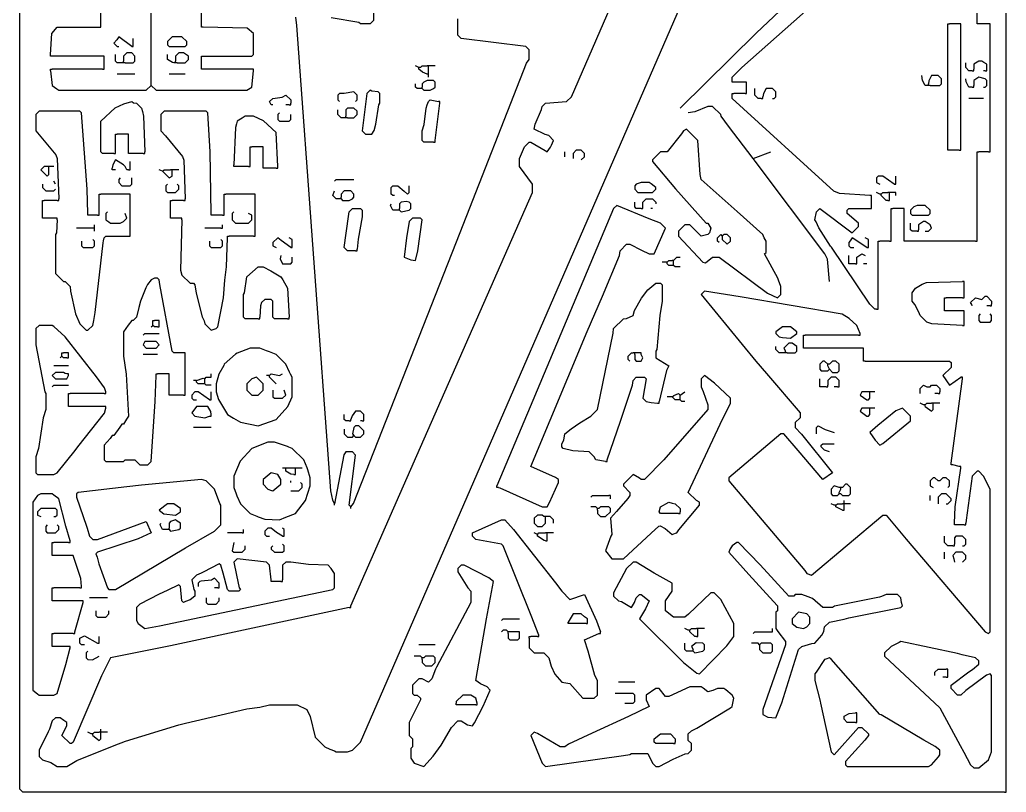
# Model space of a CAD drawing. Extents: x 46 to 1664, y 39 to 1996.
# Drawn here: x 46 to 654, y 39 to 516 of the extents above; entities that cross this region are included whole.
import ezdxf

# ---------------------------------------------------------------- set-up
doc = ezdxf.new("R2010")
doc.units = 0
doc.layers.get('0').update_dxf_attribs({"linetype": 'CONTINUOUS'})

msp = doc.modelspace()

# ---------------------------------------------------------------- linework, layer by layer
at = {"color": 7, "linetype": 'CONTINUOUS'}
for points in [[(653, 39), (48, 39), (46, 41), (46, 1007)], [(654, 40), (654, 1007)], [(127, 475), (127, 991)], [(96, 512), (96, 955)], [(158, 512), (158, 955)], [(250, 154), (280.2, 222.9), (362, 409), (362, 414), (354, 425), (354, 430), (357, 437), (360, 440), (361, 440), (369.9, 434.8), (371, 434), (373.2, 436.9), (373.8, 438.1), (375, 441), (372, 444), (369.9, 444.7), (363, 448), (363.647059, 451.088235), (367.6, 460.2), (368, 462), (370, 464), (383, 465), (386, 468), (497.7, 725.1)], [(249, 153), (138.94, 129.42), (102, 122), (96.352941, 110.911765), (79, 70), (78, 69), (77, 69), (72, 74), (75, 80), (75, 82), (73.153846, 83.230769), (71, 85), (68, 85), (66, 83), (64.3, 77.9), (63.6, 76.2), (58, 65), (58, 61), (60, 59), (65.1, 57.3), (69, 55), (75, 55), (81.2, 58.6), (104.1, 67.8), (111.206897, 70.482759), (144.088235, 80.647059), (148.1, 81.7), (186.04878, 90.560976), (193.95122, 91.439024), (200, 93), (217, 93), (223, 90), (224.984615, 85.723077), (228, 73), (234, 67), (237.206897, 65.517241), (239.911765, 64.647059), (241, 64), (248, 64), (251, 65), (256, 70), (500.4, 632.8)], [(636, 514), (636, 567)], [(453, 461), (499.762188, 507.249703), (529, 535), (529, 556), (528, 563)], [(485, 478), (485, 480), (491, 486), (549.846154, 538.230769), (552.089109, 539.108911), (570, 540)], [(216, 517), (216.560976, 511.95122), (237.58, 224.94), (238.705882, 219.176471), (240, 217)], [(264, 522), (264, 515), (262, 513), (256, 513), (254.9, 513.7), (237.95122, 516.560976)], [(65, 494), (65.8, 507.1), (69, 511), (95, 511)], [(95, 511), (96, 511), (96, 512)], [(159, 511), (158, 511), (158, 512)], [(159, 493), (189, 493), (190, 494), (190, 507), (186.1, 510.2), (159, 511)], [(250, 215), (251.769231, 217.153846), (317.482759, 384.206897), (358.4, 488.8), (360, 491), (360, 497), (358, 499), (318, 504), (316, 506), (316, 516)], [(618, 512), (618, 513), (619, 513)], [(618, 436), (618, 512)], [(625, 513), (619, 513)], [(626, 512), (626, 513), (625, 513)], [(626, 436), (626, 512)], [(637, 513), (636, 513), (636, 514)], [(643, 513), (637, 513)], [(644, 512), (644, 513), (643, 513)], [(644, 435), (644, 512)], [(115, 499), (107, 505), (105.769231, 503.153846), (104, 501), (106, 499), (107, 499)], [(148, 499), (149, 500), (149, 502), (146, 505), (140, 505), (137, 502), (137, 500), (138, 499), (148, 499)], [(115, 499), (116, 499), (116, 500)], [(116, 500), (116, 504)], [(66, 493), (65, 493), (65, 494)], [(97, 493), (66, 493)], [(98, 492), (98, 493), (97, 493)], [(109, 489), (106, 489), (105, 490), (105, 494)], [(111, 489), (116, 489), (117, 490), (117, 493), (115, 495), (112, 495), (110, 493), (110, 490)], [(141, 489), (140.1, 489.2), (137, 491), (137, 494)], [(143, 489), (148, 489), (150, 491), (150, 493), (147, 495), (144, 495), (142, 493), (142, 490)], [(158, 492), (158, 493), (159, 493)], [(98, 486), (98, 492)], [(110, 489), (109, 489)], [(110, 489), (110, 490)], [(111, 489), (110, 489)], [(142, 489), (141, 489)], [(142, 489), (142, 490)], [(143, 489), (142, 489)], [(158, 486), (158, 492)], [(292, 486), (290, 487)], [(293, 486), (294, 487), (297, 487)], [(298, 487), (297, 487)], [(299, 487), (298, 487)], [(298, 486), (298, 487)], [(302, 487), (299, 487)], [(633, 484), (631, 484), (629, 486), (629, 489)], [(642, 485), (642, 488), (640.1, 489.2), (639, 490), (637, 490), (634, 488), (634, 485)], [(65, 484), (65, 485), (66, 485)], [(65, 484), (66, 475), (68.9, 472.8), (70, 472), (124, 472), (127, 475)], [(97, 485), (66, 485)], [(97, 485), (98, 485), (98, 486)], [(117, 482), (106, 482)], [(127, 475), (130, 472), (186, 472), (189, 474), (190, 484)], [(148, 482), (138, 482)], [(159, 485), (158, 485), (158, 486)], [(189, 485), (159, 485)], [(190, 484), (190, 485), (189, 485)], [(293, 486), (292, 486)], [(292, 485), (292, 486)], [(297, 482), (294.153846, 483.230769), (292, 485)], [(298, 482), (297, 482)], [(298, 483), (298, 486)], [(298, 482), (298, 483)], [(298, 481), (298, 482)], [(298, 480), (298, 481)], [(605, 475), (604, 475), (602.352941, 478.088235), (602, 481)], [(607, 475), (613, 475), (614, 476), (614, 479), (612, 481), (608, 481), (606.3, 477.9), (606, 476)], [(633, 484), (634, 484), (634, 485)], [(641, 484), (640, 484)], [(641, 484), (642, 484), (642, 485)], [(293, 473), (291, 473), (290, 474), (290, 476)], [(294, 473), (295, 472), (299, 472), (301, 473), (302, 474), (302, 477), (301, 478), (297, 478), (295, 477), (294, 476), (294, 474)], [(486, 477), (485, 477), (485, 478)], [(493, 477), (486, 477)], [(494, 476), (494, 477), (493, 477)], [(494, 471), (494, 476)], [(606, 475), (605, 475)], [(606, 475), (606, 476)], [(607, 475), (606, 475)], [(633, 474), (631, 474), (629.3, 477.1), (629, 479)], [(633, 474), (634, 474), (634, 475)], [(640, 474), (641, 474), (642, 475), (642, 478), (641, 479), (637, 480), (634, 478), (634, 475)], [(202, 463), (201, 463), (200, 465), (202, 467), (207.823529, 467.705882), (210, 469), (213, 466), (213, 464)], [(253, 465), (254, 466), (254, 469), (252, 471), (246, 470), (243, 470), (242, 469), (242, 466), (243, 465)], [(263, 445), (264.482759, 447.206897), (265.560976, 451.04878), (267.352941, 462.911765), (268, 464), (268, 470), (267, 471), (263.076923, 471.384615), (262, 472), (260, 470), (257, 447), (259, 445), (263, 445)], [(294, 473), (293, 473)], [(294, 473), (294, 474)], [(485, 469), (485, 470), (486, 470)], [(570, 407), (551.173428, 408.271805), (547.82, 409.76), (485, 467), (485, 469)], [(493, 470), (486, 470)], [(493, 470), (494, 470), (494, 471)], [(503, 467), (501, 467), (499, 469), (499, 473)], [(510, 467), (511, 467), (512, 468), (512, 471), (510, 473), (506, 473), (504.3, 469.9), (504, 468)], [(104, 433), (97, 433), (96, 434), (96, 453), (104.846154, 461.230769), (110.1, 463.7), (115, 465), (116.1, 464.3), (118, 464), (121, 461), (121.647059, 458.911765), (122.352941, 456.088235), (123, 434)], [(212, 463), (210, 463)], [(212, 463), (213, 463), (213, 464)], [(301, 440), (295, 440), (294, 441), (294, 447), (295.352941, 450.911765), (296.445545, 460.955446), (297.2, 462.9), (298, 465), (299, 466), (304, 465)], [(302, 441), (305, 464)], [(305, 464), (305, 465), (304, 465)], [(503, 467), (504, 467), (504, 468)], [(640, 467), (631, 467)], [(88, 396), (87.533074, 410.970817), (84, 458), (83, 459), (58, 459), (56, 457), (56, 447), (68.230769, 432.153846), (69.079127, 429.931787), (70, 405)], [(164, 396), (163.45082, 434.040984), (162, 458), (161, 459), (135, 459), (133, 457), (133, 447), (135.76, 443.82), (146.230769, 431.153846), (147.082353, 428.929412), (148, 405)], [(205, 425), (204, 446), (196.153846, 453.230769), (190, 456), (185, 456), (183.1, 454.8), (180, 453), (179.6, 451.2), (178.914149, 448.926868), (178, 426)], [(206, 458), (205, 457), (205, 454), (206, 453), (212, 453), (213, 454), (213, 457)], [(246, 455), (244, 455), (242, 457), (242, 460)], [(248, 455), (252, 455), (254, 457), (254, 459), (252, 461), (248, 461), (247, 460), (247, 456)], [(247, 455), (247, 456)], [(498, 430), (482.756098, 449.804878), (478.2, 456.1), (478, 457), (473, 462), (470, 462), (462.1, 458.7), (458, 458)], [(247, 455), (246, 455)], [(248, 455), (247, 455)], [(105, 444), (105, 445), (106, 445)], [(105, 434), (105, 444)], [(112, 445), (106, 445)], [(113, 444), (113, 445), (112, 445)], [(113, 434), (113, 444)], [(513, 344), (515, 346), (515, 351), (513.647059, 354.911765), (513.2, 356.1), (505, 371), (506, 372), (506, 379), (504.8, 380.9), (504, 383), (488.211765, 397.247059), (466, 417), (465.439024, 420.04878), (464, 441), (457, 448), (455, 447), (453.756098, 445.195122), (445, 434), (441, 434), (436, 429), (436, 428), (450.245902, 411.204918), (469, 390), (470, 390), (472, 387), (471, 384), (470, 383), (466, 382), (459, 389), (456, 389), (452, 385), (452, 382), (467, 366), (467.9, 365.8), (468.647059, 365.588235), (473, 369), (477, 369), (506.846154, 346.769231), (513, 344)], [(301, 440), (302, 440), (302, 441)], [(104, 433), (105, 433), (105, 434)], [(114, 433), (113, 433), (113, 434)], [(122, 433), (114, 433)], [(122, 433), (123, 433), (123, 434)], [(188, 436), (188, 437), (189, 437)], [(188, 426), (188, 436)], [(195, 437), (189, 437)], [(196, 436), (196, 437), (195, 437)], [(196, 425), (196, 436)], [(382, 431), (382, 434)], [(392, 429), (394, 431), (394, 433), (392, 435), (389, 435), (387, 433), (387, 430)], [(498, 430), (509, 434)], [(619, 435), (618, 435), (618, 436)], [(625, 435), (619, 435)], [(625, 435), (626, 435), (626, 436)], [(636, 433), (636, 434), (637, 434)], [(636, 380), (636, 433)], [(643, 434), (637, 434)], [(643, 434), (644, 434), (644, 435)], [(113, 423), (112, 423), (111, 425), (110, 426), (105, 429), (103.3, 425.9), (103, 424)], [(114, 424), (114, 428)], [(179, 425), (178, 425), (178, 426)], [(187, 425), (188, 425), (188, 426)], [(545, 354), (543.802013, 367.788591), (542.24, 371.18), (499.24, 428.18), (498, 430)], [(63, 425), (61, 425), (59, 423), (63, 419), (64, 420), (64, 424)], [(64, 425), (63, 425)], [(65, 425), (64, 425)], [(64, 424), (64, 425)], [(67, 425), (65, 425)], [(104, 423), (103, 423), (103, 424)], [(105, 423), (104, 423)], [(113, 423), (114, 423), (114, 424)], [(134, 422), (132, 423)], [(134, 422), (135, 423), (139, 423)], [(134, 422), (138, 418), (140, 419), (140, 422)], [(140, 423), (139, 423)], [(141, 423), (140, 423)], [(140, 422), (140, 423)], [(144, 423), (141, 423)], [(187, 425), (179, 425)], [(197, 424), (196, 424), (196, 425)], [(204, 424), (197, 424)], [(204, 424), (205, 424), (205, 425)], [(60, 414), (60, 412), (62, 410), (67, 410), (68, 411)], [(68, 414), (67, 416)], [(108, 418), (107, 417), (107, 415), (109, 413), (114, 413), (115, 414), (115, 418)], [(137, 414), (136, 413), (136, 410), (137, 409), (142, 409), (144, 411), (144, 413), (143, 414)], [(240, 416), (241, 417), (252, 417)], [(436, 409), (438, 411), (438, 412), (435.1, 414.2), (434, 415), (429, 415), (426, 414), (425, 413), (425, 411), (427, 409), (436, 409)], [(585, 414), (578, 419), (575, 419), (574, 418), (574, 415), (576, 414)], [(585, 414), (586, 414), (586, 415)], [(586, 415), (586, 419)], [(95, 407), (95, 408), (96, 408)], [(113, 408), (96, 408)], [(114, 407), (114, 408), (113, 408)], [(172, 407), (172, 408), (173, 408)], [(190, 408), (173, 408)], [(191, 407), (191, 408), (190, 408)], [(243, 405), (241, 405), (239, 407), (240, 410)], [(244, 405), (245, 404), (249, 404), (251, 405), (252, 406), (252, 408), (250, 410), (246, 410), (244, 408), (244, 406)], [(277, 407), (276, 407), (275, 408), (275, 412), (276, 413), (279, 413), (282.846154, 409.769231), (285, 408), (286, 409), (286, 413)], [(576, 408), (574, 409)], [(577, 408), (576, 408)], [(577, 408), (578, 409), (581, 409)], [(577, 407), (577, 408)], [(582, 409), (581, 409)], [(583, 409), (582, 409)], [(582, 408), (582, 409)], [(582, 405), (582, 408)], [(585, 409), (583, 409)], [(586, 408), (586, 409), (585, 409)], [(586, 407), (586, 408)], [(60, 403), (60, 404), (61, 404)], [(60, 394), (60, 403)], [(69, 404), (61, 404)], [(69, 404), (70, 404), (70, 405)], [(95, 396), (95, 407)], [(114, 383), (114, 407)], [(139, 403), (139, 404), (140, 404)], [(139, 394), (139, 403)], [(147, 404), (140, 404)], [(147, 404), (148, 404), (148, 405)], [(172, 396), (172, 407)], [(191, 383), (191, 407)], [(244, 405), (243, 405)], [(244, 405), (244, 406)], [(279, 398), (276, 398), (274.5, 401), (275, 402)], [(280, 398), (281, 397), (286, 398), (287, 399), (287, 402), (286, 403), (284.1, 403.3), (281, 403), (280, 402), (280, 399)], [(429, 399), (426, 399), (425, 400), (425, 403)], [(430, 400), (430, 403), (432, 405), (436, 405), (438, 403), (438, 402)], [(571, 406), (571, 407), (570, 407)], [(571, 400), (571, 406)], [(581, 404), (580, 404), (577, 407)], [(581, 404), (582, 404), (582, 405)], [(89, 395), (88, 395), (88, 396)], [(94, 395), (95, 395), (95, 396)], [(100, 397), (99, 396), (99, 392), (100.9, 390.8), (102, 390), (108, 390), (110, 391), (112, 393), (111, 396)], [(165, 395), (164, 395), (164, 396)], [(171, 395), (172, 395), (172, 396)], [(178, 397), (177, 396), (177, 392), (179, 390), (187, 390), (189, 392), (189, 395), (187, 396)], [(253, 373), (248, 373), (246, 375), (248.647059, 394.088235), (249, 397), (251, 399), (256, 399), (257, 398), (257, 394), (254.647059, 380.088235), (254, 374)], [(280, 398), (279, 398)], [(280, 398), (280, 399)], [(341, 227), (341.846154, 226.769231), (368, 215), (371, 215), (372.4, 217.8), (378, 230), (378, 232), (376.1, 233.2), (361, 240), (395.7, 323.1), (405.2, 344.9), (415.647059, 370.088235), (416, 373), (420, 377), (422, 377), (429.1, 373.3), (434, 371), (437, 371), (444, 387), (441, 390), (433.9, 392.7), (414, 401), (412, 399), (360.517241, 276.793103), (340, 228)], [(429, 399), (430, 399), (430, 400)], [(436, 399), (435, 399)], [(574, 337), (573, 337), (570, 340), (546.230769, 375.153846), (545.76, 375.82), (538.4, 387.2), (536.8, 390.9), (536, 392), (537, 397), (539, 399), (559, 384), (563, 388), (563, 390), (556, 396), (556, 398), (557, 399), (570, 399)], [(570, 399), (571, 399), (571, 400)], [(583, 398), (583, 399), (584, 399)], [(583, 380), (583, 398)], [(590, 399), (584, 399)], [(591, 398), (591, 399), (590, 399)], [(591, 380), (591, 398)], [(606, 395), (607, 396), (607, 398), (604, 401), (599, 401), (597, 400), (595, 398), (595, 396), (596, 395), (606, 395)], [(61, 393), (60, 393), (60, 394)], [(68, 393), (61, 393)], [(69, 392), (69, 393), (68, 393)], [(69, 392), (68.560976, 384.04878), (68, 383), (68, 359), (73, 354), (74, 354), (77, 351), (77.352941, 348.088235), (80.352941, 334.088235), (83, 328), (87, 324), (88, 324), (91, 327), (91.594595, 330.067568), (92.405405, 334.932432), (97.42, 377.94), (97.7, 379.1), (98, 381), (99, 382), (113, 382)], [(94, 395), (89, 395)], [(140, 393), (139, 393), (139, 394)], [(145, 393), (140, 393)], [(146, 392), (146, 393), (145, 393)], [(146, 392), (145, 361), (146, 358), (151, 353), (153, 353), (154, 352), (154.647059, 346.911765), (158.517241, 332.206897), (159.6, 329.8), (160, 328), (164, 324), (167, 325), (168, 326), (171.544828, 344.037931), (172.455172, 354.962069), (173.527624, 363.024862), (174, 381)], [(171, 395), (165, 395)], [(290, 367), (291.405405, 372.932432), (294, 392), (293, 393), (288, 393), (286, 391), (284.430769, 380.946154), (283, 369), (287.088235, 367.352941), (290, 367)], [(599, 385), (596, 385), (595, 386), (595, 390)], [(604, 385), (606, 385), (608, 387), (607, 389), (604, 391), (603, 391), (600, 389), (600, 386)], [(91, 387), (81, 387)], [(92, 387), (91, 387)], [(92, 388), (92, 389)], [(92, 387), (92, 388)], [(92, 386), (92, 387)], [(92, 385), (92, 386)], [(170, 387), (160, 387)], [(170, 387), (171, 387), (171, 388)], [(171, 388), (171, 389)], [(599, 385), (600, 385), (600, 386)], [(84, 379), (84, 376), (85, 375), (91, 375), (92, 376), (92, 379), (91, 380)], [(113, 382), (114, 382), (114, 383)], [(163, 379), (163, 376), (164, 375), (170, 375), (171, 376), (171, 379), (170, 380)], [(174, 381), (174, 382), (175, 382)], [(190, 382), (175, 382)], [(190, 382), (191, 382), (191, 383)], [(213, 375), (207.153846, 379.230769), (205, 381), (202, 378), (202, 376), (204, 375)], [(214, 376), (214, 380), (212, 381)], [(477, 378), (476, 379), (476, 381), (478, 383), (479, 382)], [(479, 382), (479, 380), (482, 377), (484, 379), (484, 381), (482, 383), (480, 383), (479, 382)], [(568, 375), (559, 381), (557.8, 379.1), (557, 378), (557, 376), (558, 375), (560, 375)], [(569, 376), (569, 380), (567, 381)], [(575, 378), (575, 379), (576, 379)], [(575, 338), (575, 378)], [(582, 379), (576, 379)], [(582, 379), (583, 379), (583, 380)], [(592, 379), (591, 379), (591, 380)], [(635, 379), (592, 379)], [(635, 379), (636, 379), (636, 380)], [(213, 375), (214, 375), (214, 376)], [(253, 373), (254, 373), (254, 374)], [(562, 366), (562, 369), (565, 371), (567, 370)], [(568, 375), (569, 375), (569, 376)], [(207, 370), (206.5, 368), (208, 365), (213, 365), (214, 366), (214, 369)], [(444, 366), (442, 366)], [(445, 366), (444, 366)], [(445, 366), (446, 367), (448, 367)], [(445, 365), (445, 366)], [(448, 364), (446, 364), (445, 365)], [(449, 367), (448, 367)], [(449, 367), (451, 369), (453, 369)], [(449, 366), (449, 367)], [(449, 365), (449, 366)], [(449, 364), (449, 365)], [(557, 366), (557, 370)], [(558, 365), (557, 365), (557, 366)], [(561, 365), (558, 365)], [(561, 365), (562, 365), (562, 366)], [(568, 365), (566, 365)], [(193, 331), (185, 331), (184, 332), (184, 346), (184.58, 347.06), (186, 357), (193, 363), (196, 363), (200.8, 360.6), (207, 357), (208.230769, 355.153846), (211.108911, 349.910891), (212, 332)], [(449, 364), (448, 364)], [(453, 363), (450, 363), (449, 364)], [(147, 310), (141, 310), (140, 311), (132.352941, 352.088235), (132, 355), (131, 356), (129, 356), (127, 355), (124.8, 352.1), (123.8, 350.1), (120.352941, 341.911765), (119.352941, 337.911765), (118, 332), (116, 330), (115, 330), (112.769231, 327.153846), (110, 323), (110, 308), (111.526185, 296.976309), (113, 271), (111.8, 269.1), (110, 266), (109, 266), (107.76, 264.18), (104, 259), (103, 259), (101.756098, 257.195122), (98, 253), (98, 244), (99, 243), (110, 243), (111, 244), (117, 244), (120, 241), (125, 241), (127, 243), (129.531034, 280.027586), (130, 296)], [(407, 243), (401, 244), (400, 246), (397, 249), (386.923077, 249.615385), (381, 251), (380, 252), (380, 254), (381.4, 256.2), (382, 260), (385.846154, 263.230769), (391.153846, 266.769231), (398, 271), (402, 275), (411.647059, 322.088235), (412, 325), (418, 331), (419.9, 331.3), (424, 333), (424.8, 336.1), (429.243902, 343.804878), (433, 349), (438, 353), (441, 353), (442, 352), (442, 342), (440.464602, 332.969027), (438.58, 312.06), (438, 311), (438, 307), (446, 302), (444.7, 299.1), (440, 280)], [(627, 327), (608.085393, 327.896629), (605, 329), (601, 333), (600.2, 335.1), (597.6, 339.8), (596, 342), (596, 347), (598, 350), (602.206897, 352.482759), (604.911765, 353.352941), (627, 354)], [(628, 353), (628, 354), (627, 354)], [(628, 345), (628, 353)], [(564, 322), (562, 327), (557.153846, 331.230769), (552.9, 333.8), (489.946154, 344.569231), (468, 348), (466, 346), (499.756098, 304.804878), (506.245902, 297.204918), (527, 273), (527, 270), (524, 267), (524, 264), (527.756098, 259.804878), (547, 236), (541, 232), (525.752941, 249.788235), (517, 260), (515, 260), (483, 233), (483, 231), (529.754098, 175.795082), (531, 174), (534, 173), (578, 210), (580, 210), (587.245902, 201.204918), (592.245902, 195.204918), (641, 138), (643, 137), (644, 138), (644, 226), (640, 234), (637, 237), (636, 237), (633, 234), (629.3, 206.9), (629, 205)], [(211, 331), (203, 331), (202, 332), (202, 342), (201, 343), (197, 343), (195, 341), (194.430769, 338.946154), (194, 332)], [(616, 343), (616, 344), (617, 344)], [(616, 337), (616, 343)], [(627, 344), (617, 344)], [(627, 344), (628, 344), (628, 345)], [(633, 339), (632.8, 339.9), (632, 341), (635, 344), (639, 343), (641, 345), (642, 345), (645, 342), (645, 340)], [(574, 337), (575, 337), (575, 338)], [(617, 336), (616, 336), (616, 337)], [(627, 336), (617, 336)], [(628, 335), (628, 336), (627, 336)], [(628, 328), (628, 335)], [(644, 339), (642, 339)], [(644, 339), (645, 339), (645, 340)], [(128, 329), (128, 330), (129, 330)], [(128, 327), (128, 329)], [(131, 330), (129, 330)], [(132, 329), (132, 330), (131, 330)], [(132, 327), (132, 329)], [(193, 331), (194, 331), (194, 332)], [(211, 331), (212, 331), (212, 332)], [(638, 334), (637, 333), (637, 330), (638, 329), (644, 329), (645, 330), (645, 333), (644, 334)], [(99, 286), (98.307692, 288.538462), (93.247059, 295.211765), (74, 320), (67.1, 326.2), (66, 327), (58, 327), (56, 325), (56, 315), (61.384615, 286.076923), (62, 285), (62, 275), (60.430769, 269.946154), (57.569231, 251.053846), (56, 246), (56, 236), (57, 235), (67, 235), (69, 236), (80.230769, 249.846154), (81.769231, 252.153846), (98.2, 272.9), (99, 276)], [(127, 326), (128, 327)], [(131, 326), (129, 326), (128, 327)], [(131, 326), (132, 326), (132, 327)], [(521, 319), (525, 322), (525, 323), (521, 326), (516, 326), (512, 323), (512, 322), (514, 320), (516.067568, 319.405405), (521, 319)], [(627, 327), (628, 327), (628, 328)], [(122, 321), (123, 322), (132, 322)], [(130, 313), (132, 315), (130, 317), (123, 317), (122, 315), (124, 313), (130, 313)], [(529, 320), (529, 321), (530, 321)], [(529, 314), (529, 320)], [(563, 321), (530, 321)], [(563, 321), (564, 321), (564, 322)], [(193, 265), (204, 269), (211.2, 276.9), (214, 283), (214, 295), (212.8, 296.9), (212.3, 298.1), (210, 303), (204, 309), (199.9, 310.7), (198.1, 311.3), (194, 313), (188, 313), (180.1, 309.8), (178.9, 309.2), (172, 303), (171.769231, 302.153846), (168.660377, 296.811321), (167, 291), (167, 286), (168.6, 281.2), (174, 272), (177.846154, 269.769231), (182.088235, 267.352941), (193, 265)], [(517, 310), (514, 310), (512, 312), (512, 314)], [(519, 310), (524, 310), (525, 311), (525, 314), (522, 316), (520, 316), (517, 313), (518, 311)], [(518, 310), (518, 311)], [(530, 313), (529, 313), (529, 314)], [(565, 313), (530, 313)], [(566, 312), (566, 313), (565, 313)], [(566, 306), (566, 312)], [(71, 307), (72, 308)], [(72, 309), (72, 310), (73, 310)], [(72, 308), (72, 309)], [(75, 307), (73, 307), (72, 308)], [(75, 310), (73, 310)], [(76, 309), (76, 310), (75, 310)], [(75, 307), (76, 307), (76, 308)], [(76, 308), (76, 309)], [(131, 309), (122, 309)], [(148, 309), (148, 310), (147, 310)], [(148, 285), (148, 309)], [(422, 305), (421, 306), (421, 308), (423, 310), (424, 310)], [(425, 310), (424, 310)], [(426, 310), (425, 310)], [(425, 309), (425, 310)], [(425, 309), (425, 306), (426, 305), (429, 305), (430, 307), (429, 309)], [(428, 310), (426, 310)], [(429, 309), (429, 310), (428, 310)], [(518, 310), (517, 310)], [(519, 310), (518, 310)], [(544, 303), (542, 305), (541, 305), (539, 303), (539, 300), (540, 299), (544, 299), (545, 300)], [(545, 300), (547, 298), (550, 298), (551, 299), (551, 303), (549, 305), (547, 305), (545, 303)], [(567, 305), (566, 305), (566, 306)], [(567, 305), (619, 305), (620, 304), (620, 301), (615, 296), (619, 290), (626, 295)], [(75, 297), (74.1, 297.2), (73, 298), (68, 298), (66, 296), (68, 294), (75, 294), (76, 296)], [(76, 302), (67, 302)], [(545, 303), (544, 303)], [(544, 302), (544, 303)], [(545, 300), (544, 302)], [(76, 296), (76, 297), (75, 297)], [(130, 296), (130, 297), (131, 297)], [(137, 297), (131, 297)], [(138, 296), (138, 297), (137, 297)], [(138, 285), (138, 296)], [(154, 293), (153, 293)], [(155, 293), (154, 293)], [(155, 293), (159, 294.5), (160, 294)], [(155, 292), (155, 293)], [(159, 291), (156, 291), (155, 292)], [(160, 294), (161, 295), (163, 295)], [(160, 292), (160, 294)], [(160, 291), (160, 292)], [(163, 295), (164, 295), (164, 296)], [(164, 296), (164, 297)], [(193, 284), (196, 287), (196, 291), (192, 295), (189, 294), (186, 291), (186, 287), (189, 284), (193, 284)], [(199, 296), (198, 296)], [(200, 296), (199, 296)], [(200, 296), (201, 297), (206, 296), (208, 297)], [(200, 295), (200, 296)], [(204, 291), (200, 295)], [(418, 183), (435.223757, 198.751381), (439.9, 203.2), (440.8, 203.4), (443.804878, 201.756098), (448, 198), (450.1, 198.8), (451, 199), (452.247788, 200.783186), (465, 216), (465, 218), (463, 219), (458, 224), (477.7, 266.1), (484, 279), (484, 282), (474.195122, 291.243902), (468, 296), (466, 294), (466, 289), (467.3, 286.1), (470, 278), (470, 275), (443, 244), (431, 232), (429, 232), (427.9, 232.8), (424, 235), (418, 229), (418, 228), (422, 224), (422, 222), (420.752212, 220.216814), (413.756098, 212.195122), (410, 208), (411, 198), (410.3, 196.9), (407, 188), (411, 183), (418, 183)], [(408, 244), (416.352941, 267.911765), (423.647059, 290.088235), (424, 293), (426, 295), (431, 295), (432, 294), (430, 282), (432, 280), (435.076923, 279.384615), (439, 279)], [(539, 290), (539, 294)], [(551, 290), (551, 293), (549, 295), (546, 295), (544, 293), (544, 290)], [(620, 242), (627, 294)], [(627, 294), (627, 295), (626, 295)], [(66, 289), (67, 290), (76, 290)], [(98, 285), (99, 285), (99, 286)], [(163, 281), (156, 286), (154, 286), (152, 284), (152, 282), (153, 281), (155, 281)], [(160, 291), (159, 291)], [(164, 290), (161, 290), (160, 291)], [(164, 282), (164, 286)], [(202, 287), (202, 283), (203, 282), (208, 282), (210, 284), (209, 287)], [(453, 284), (456, 286)], [(540, 289), (539, 289), (539, 290)], [(543, 289), (540, 289)], [(543, 289), (544, 289), (544, 290)], [(550, 289), (548, 289)], [(550, 289), (551, 289), (551, 290)], [(569, 286), (565, 286), (564, 284), (568, 281), (569, 281), (570, 282), (570, 285)], [(570, 286), (569, 286)], [(571, 286), (570, 286)], [(570, 285), (570, 286)], [(573, 286), (571, 286)], [(601, 285), (601, 288), (603, 290), (605, 289), (607, 289), (608, 290), (611, 290), (613, 288), (613, 286)], [(612, 285), (613, 285), (613, 286)], [(76, 284), (76, 285), (77, 285)], [(76, 278), (76, 284)], [(98, 285), (77, 285)], [(139, 284), (138, 284), (138, 285)], [(147, 284), (139, 284)], [(147, 284), (148, 284), (148, 285)], [(163, 281), (164, 281), (164, 282)], [(439, 279), (440, 279), (440, 280)], [(448, 283), (445, 283)], [(448, 283), (449.1, 283.8), (452, 285), (453, 284)], [(452, 281), (450, 281), (448, 283)], [(453, 281), (452, 281)], [(453, 282), (453, 284)], [(453, 281), (453, 282)], [(456, 280), (454, 280), (453, 281)], [(612, 285), (610, 285)], [(77, 277), (76, 277), (76, 278)], [(98, 277), (77, 277)], [(99, 276), (99, 277), (98, 277)], [(164, 272), (163.7, 273.9), (162, 277), (155, 277), (152, 273), (154, 271), (160, 270), (163, 271)], [(258, 269), (258, 272), (256, 274), (253, 274), (250.8, 271.1), (250, 269)], [(569, 276), (565, 276), (564, 274), (568, 271), (569, 271), (570, 272), (570, 275)], [(570, 276), (569, 276)], [(571, 276), (570, 276)], [(570, 275), (570, 276)], [(576, 253), (577.9, 254.2), (595, 268), (595, 271), (590, 276), (585.9, 274.2), (574.846154, 265.230769), (570, 261), (573.24, 256.18), (576, 253)], [(573, 276), (571, 276)], [(603, 278), (601, 279)], [(604, 278), (603, 278)], [(604, 278), (605, 279), (608, 279)], [(604, 277), (604, 278)], [(604, 277), (606.9, 274.8), (608, 274), (609, 275), (609, 278)], [(609, 279), (608, 279)], [(610, 279), (609, 279)], [(609, 278), (609, 279)], [(613, 279), (610, 279)], [(163, 271), (164, 271), (164, 272)], [(249, 268), (247, 268), (246, 269), (246, 272)], [(249, 268), (250, 268), (250, 269)], [(257, 268), (256, 268)], [(257, 268), (258, 268), (258, 269)], [(164, 264), (153, 264)], [(246, 263), (246, 260), (248, 258), (251, 258), (252, 259)], [(252, 259), (253, 258), (256, 258), (258, 260), (258, 262), (255, 265), (253, 265), (252, 264), (251, 260), (252, 259)], [(537, 260), (537, 264), (538, 265), (542.308219, 262.821918), (548, 261)], [(206, 207), (210.1, 208.7), (216, 211), (222.2, 218.9), (225, 228), (225, 233), (223.615385, 237.923077), (223.2, 239.1), (221, 244), (214, 251), (211.9, 251.8), (211.1, 252.2), (203, 255), (199, 255), (189, 251), (181.769231, 243.153846), (178, 234), (178, 227), (179.352941, 223.088235), (179.7, 221.9), (182, 217), (188, 211), (192.1, 209.2), (192.9, 208.8), (197.044554, 207.445545), (206, 207)], [(545, 249), (542, 250), (540, 252), (540, 253), (541, 254), (548, 254)], [(250, 215), (249, 216), (253, 247), (251, 249), (247, 249), (245.8, 247.1), (240, 217)], [(407, 243), (408, 243), (408, 244)], [(209, 239), (208, 239)], [(210, 239), (209, 239)], [(211, 239), (210, 239)], [(210, 238), (210, 239)], [(215, 235), (213.1, 235.3), (210, 237), (210, 238)], [(215, 239), (211, 239)], [(216, 239), (215, 239)], [(217, 239), (216, 239)], [(216, 238), (216, 239)], [(216, 236), (216, 238)], [(220, 239), (217, 239)], [(621, 241), (620, 241), (620, 242)], [(625, 240), (621, 241)], [(622, 205), (622.45082, 214.959016), (626, 239)], [(626, 239), (626, 240), (625, 240)], [(105, 164), (148.1, 189.8), (166, 200), (170, 204), (170, 216), (169.3, 217.1), (166, 226), (161, 231), (158, 232), (120.95122, 228.439024), (111.967005, 227.461929), (82, 224), (81, 223), (81, 221), (87.2, 203.1), (87.647059, 201.911765), (89, 197), (91, 195), (94, 195), (124, 206), (127, 199), (118.923077, 195.384615), (94, 187), (93, 186), (93.647059, 183.911765), (94.8, 179.9), (100, 165), (101, 164), (105, 164)], [(202, 225), (207, 229), (207, 232), (205, 235), (201, 236), (196, 232), (196, 229), (199, 226), (201.1, 225.2), (202, 225)], [(215, 235), (216, 235), (216, 236)], [(618, 227), (619, 228), (619, 231), (617, 233), (615, 233), (613, 231), (612, 231), (610, 233), (609, 233), (607, 231), (607, 228), (609, 227)], [(213, 230), (213, 231)], [(213, 225), (218, 225), (220, 227), (220, 229), (219, 230)], [(341, 227), (340, 227), (340, 228)], [(551, 227), (548, 228), (546, 226), (546, 223), (547, 222), (550, 222), (551, 223)], [(552, 227), (551, 227)], [(551, 224), (552, 226)], [(552, 223), (553, 222), (557, 222), (558, 223), (558, 227), (556, 229), (555, 229), (553, 227)], [(553, 227), (552, 227)], [(552, 226), (552, 227)], [(77, 194), (74.352941, 203.088235), (70, 220), (67.1, 222.2), (66, 223), (59, 223), (57, 222), (54, 218), (54, 102), (56.9, 99.8), (58, 99), (67, 99), (69, 100), (74.352941, 117.911765), (77, 128)], [(398, 221), (399, 222), (409, 222)], [(410, 221), (410, 222), (409, 222)], [(410, 220), (410, 221)], [(551, 223), (551, 224)], [(552, 223), (551, 223)], [(554, 218), (554, 219)], [(607, 219), (607, 222)], [(617, 217), (618, 217), (620, 219), (620, 220), (617, 223), (614, 223), (612, 221), (612, 217)], [(67, 209), (68, 209), (69, 210), (69, 213), (68, 214), (59, 214), (57, 212), (57, 210), (59, 209)], [(142, 210), (145, 212), (145, 214), (141, 217), (137, 217), (132, 213), (134.9, 210.8), (142, 210)], [(240, 216), (240, 217)], [(250, 214), (250, 215)], [(402, 214), (401, 215), (398, 215)], [(402, 213), (402, 211), (404, 209), (407, 209), (410, 212), (410, 214), (409, 215), (404, 215), (403, 214)], [(403, 214), (402, 214)], [(402, 213), (402, 214)], [(452, 211), (441, 211), (440, 212), (441, 215), (446, 218), (448.1, 217.3), (450, 217), (453, 214), (453, 212)], [(548, 216), (546, 217)], [(549, 216), (548, 216)], [(549, 216), (550, 217), (553, 217)], [(549, 215), (549, 216)], [(553, 213), (549, 215)], [(554, 217), (553, 217)], [(553, 213), (554, 213), (554, 214)], [(554, 217), (554, 218)], [(555, 217), (554, 217)], [(554, 216), (554, 217)], [(554, 214), (554, 216)], [(558, 217), (555, 217)], [(138, 201), (139, 200), (144, 201), (145, 202), (145, 205), (143.1, 206.2), (142, 207), (139, 206), (138, 205), (138, 202)], [(366, 136), (361.2, 148.1), (344, 191), (343, 192), (327, 195), (325, 197), (325, 199), (343, 207), (345, 207), (350.24, 201.18), (376.243902, 168.195122), (380, 163), (385, 158), (394, 161), (401.482759, 144.793103), (404, 138)], [(369, 209), (368, 210), (365, 210), (363, 208), (363, 205), (365, 203), (368, 203), (370, 205), (370, 208)], [(370, 209), (369, 209)], [(371, 209), (370, 209)], [(370, 208), (370, 209)], [(375, 205), (375, 207), (373, 209), (371, 209)], [(452, 211), (453, 211), (453, 212)], [(63, 204), (62, 203), (62, 200), (63, 199), (68, 199), (70, 201), (70, 203), (69, 204)], [(137, 201), (134, 201), (132.5, 204), (133, 205)], [(138, 201), (137, 201)], [(138, 201), (138, 202)], [(184, 200), (184, 201)], [(208, 197), (204.18, 199.24), (201, 202), (199, 202), (197, 200), (197, 198), (198, 197), (200, 197)], [(209, 198), (209, 201), (208, 202)], [(623, 204), (622, 204), (622, 205)], [(628, 204), (623, 204)], [(628, 204), (629, 204), (629, 205)], [(183, 199), (174, 199)], [(183, 199), (184, 199), (184, 200)], [(208, 197), (209, 197), (209, 198)], [(365, 198), (363, 199)], [(365, 198), (366, 199), (370, 199)], [(370, 194), (369.153846, 194.230769), (365, 197), (365, 198)], [(371, 199), (370, 199)], [(370, 194), (371, 194), (371, 195)], [(372, 199), (371, 199)], [(371, 198), (371, 199)], [(371, 195), (371, 198)], [(375, 199), (372, 199)], [(621, 191), (618, 191), (616, 193), (616, 197)], [(627, 191), (628, 191), (629, 192), (629, 195), (627, 197), (623, 197), (622, 196), (622, 192)], [(66, 192), (66, 193), (67, 193)], [(66, 186), (66, 192)], [(76, 193), (67, 193)], [(76, 193), (77, 193), (77, 194)], [(178, 193), (177, 188), (178, 187), (183, 187), (185, 189), (185, 191)], [(202, 191), (201, 190), (201, 189), (203, 187), (208, 187), (209, 188), (209, 191), (208, 192)], [(512, 85), (515.647059, 94.088235), (526, 127), (528, 129), (534.1, 130.7), (536, 131), (540.230769, 135.846154), (541.482759, 138.206897), (542, 141), (545, 144), (554.1, 145.7), (557.06, 146.58), (589, 153), (590, 154), (589.352941, 156.088235), (589, 159), (587, 161), (580, 161), (577.1, 159.7), (575.932432, 159.405405), (548.1, 153.7), (547, 153), (541, 153), (534.64, 158.52), (531.911765, 159.647059), (528, 161), (524, 161), (523, 160), (520, 160), (502.248619, 179.223757), (489, 193), (488, 193), (485, 191), (483.8, 189.1), (483, 187), (495.249315, 173.231507), (508.245902, 159.204918), (513, 154), (513, 151), (512, 150), (512, 140), (513.2, 138.1), (518, 132), (518, 130), (504, 90), (504, 87), (507.067568, 85.405405), (512, 85)], [(621, 191), (622, 191), (622, 192)], [(67, 185), (66, 185), (66, 186)], [(84, 166), (83.594595, 170.932432), (79, 185), (67, 185)], [(201, 170), (200, 179), (198, 181), (180, 183), (178, 181), (179.594595, 172.932432), (181.3, 165.1), (182, 164), (181, 163), (175, 163), (174, 164), (171.352941, 174.088235), (170, 179), (169, 180), (159.1, 174.8), (157.9, 174.2), (155, 173), (152, 170), (153.352941, 164.088235), (154, 163), (154, 160), (151.1, 157.8), (148.1, 156.7), (147, 156), (146, 157), (145, 166), (144, 167), (136.8, 163.4), (131.9, 161.2), (120, 155), (118, 153), (118, 145), (119, 143), (123, 140), (132.1, 141.7), (239, 164), (240, 165), (240, 174), (238, 177), (236, 179), (223.959016, 179.54918), (213, 181), (210, 181), (208, 179), (208, 170)], [(616, 183), (616, 187)], [(627, 181), (629, 183), (629, 185), (627, 187), (623, 187), (621, 185), (621.7, 182.9), (622, 181)], [(295, 55), (300.752941, 61.211765), (305.769231, 68.153846), (312, 79), (316, 83), (318, 83), (321.9, 80.7), (325, 80), (326.230769, 81.846154), (331.6, 92.2), (336, 102), (334, 104), (329.9, 105.8), (327, 108), (333.569231, 146.053846), (338, 169), (335.153846, 171.230769), (320, 179), (318, 179), (316, 177), (316, 175), (322.230769, 165.153846), (324, 163), (324, 156), (302.8, 116.1), (302.3, 114.9), (300, 109), (298, 107), (294, 109), (292, 109), (288, 105), (288, 100), (289, 99), (291, 99), (293, 97), (293, 96), (286, 82), (286, 74), (288, 72), (288, 67), (287, 66), (287, 60), (289, 57), (295, 55)], [(465, 112), (481.750408, 129.235726), (486, 135), (486, 143), (478, 158), (474, 162), (472, 162), (458.153846, 148.769231), (456, 147), (449, 147), (444, 151), (444, 157), (448, 163), (448, 168), (437.1, 174.2), (426, 181), (424, 181), (420, 177), (412, 162), (412, 160), (415, 157), (416.8, 156.6), (423, 153), (424.8, 156.1), (426, 159), (428, 161), (429, 161), (434, 157), (431.6, 152.2), (428, 146), (455, 119), (463.264706, 112.441176), (465, 112)], [(169, 166), (169, 168), (166, 171), (164.153846, 169.769231), (157.9, 169.2), (157, 169), (156, 168), (156, 166)], [(66, 164), (66, 165), (67, 165)], [(83, 165), (67, 165)], [(83, 165), (84, 165), (84, 166)], [(168, 165), (166, 165)], [(168, 165), (169, 165), (169, 166)], [(202, 169), (201, 169), (201, 170)], [(207, 169), (202, 169)], [(207, 169), (208, 169), (208, 170)], [(66, 158), (66, 164)], [(100, 159), (89, 159)], [(161, 159), (161, 156), (162, 155), (167, 155), (169, 157), (169, 159)], [(67, 157), (66, 157), (66, 158)], [(84, 157), (67, 157)], [(80, 138), (85, 156)], [(85, 156), (85, 157), (84, 157)], [(249, 153), (250, 153), (250, 154)], [(93, 151), (93, 148), (94, 147), (99, 147), (101, 149), (101, 151)], [(343, 145), (344, 146), (354, 146)], [(396, 144), (396, 146), (394.153846, 147.230769), (392, 149), (387, 149), (384, 144)], [(529, 140), (531, 141), (533, 143), (533, 147), (531, 149), (526, 150), (522, 146), (522, 143), (524.9, 140.8), (529, 140)], [(385, 143), (384, 143), (384, 144)], [(395, 143), (385, 143)], [(395, 143), (396, 143), (396, 144)], [(458, 139), (456, 140)], [(459, 139), (460, 140), (463, 140)], [(464, 140), (463, 140)], [(465, 140), (464, 140)], [(464, 139), (464, 140)], [(468, 140), (465, 140)], [(510, 139), (510, 140)], [(66, 136), (66, 137), (67, 137)], [(66, 130), (66, 136)], [(79, 137), (67, 137)], [(79, 137), (80, 137), (80, 138)], [(86, 130), (84, 130), (83, 131), (83, 134), (86, 135.5), (94, 131)], [(95, 132), (95, 135)], [(347, 138), (346, 139), (344, 139), (343, 138)], [(348, 138), (347, 138)], [(347, 137), (347, 138)], [(347, 137), (347, 134), (348, 133), (353, 133), (354, 134), (354, 137)], [(353, 138), (348, 138)], [(354, 137), (354, 138), (353, 138)], [(360, 134), (360, 128), (363, 125), (369, 125), (372, 122), (373.6, 116.8), (375.8, 111.9), (380, 107), (385, 106), (393, 97), (400, 97), (402, 99), (402, 108), (400.384615, 111.076923), (396.352941, 126.088235), (394, 133), (403, 137)], [(360, 134), (360, 135), (361, 135)], [(365, 135), (361, 135)], [(365, 135), (366, 135), (366, 136)], [(403, 137), (404, 137), (404, 138)], [(459, 139), (458, 139)], [(459, 138), (459, 139)], [(463, 135), (462, 135), (459, 138)], [(463, 135), (464, 135), (464, 136)], [(464, 136), (464, 139)], [(498, 137), (499, 138), (509, 138)], [(509, 138), (510, 138), (510, 139)], [(67, 129), (66, 129), (66, 130)], [(76, 129), (67, 129)], [(77, 128), (77, 129), (76, 129)], [(94, 131), (95, 131), (95, 132)], [(302, 130), (292, 130)], [(460, 126), (457, 126), (456, 127), (456, 131)], [(461, 126), (462, 125), (467, 126), (468, 127), (468, 130), (467, 131), (462.9, 131.2), (460, 129), (461, 127)], [(502, 130), (501, 131), (497, 131)], [(502, 130), (502, 127), (504, 125), (509, 125), (510, 126), (510, 130), (509, 131), (503, 131), (502, 130)], [(637, 54), (643, 59), (645, 64), (645, 111), (644, 112), (641.9, 111.2), (629.18, 101.76), (626, 99), (624, 99), (620, 103), (620, 105), (630.846154, 113.230769), (633.153846, 114.769231), (637, 118), (637, 120), (635, 122), (626.9, 123.7), (623.932432, 124.594595), (589, 132), (587.9, 131.3), (583, 129), (579, 125), (579, 123), (613, 91), (625.6, 67.8), (627.769231, 63.846154), (632, 56), (634, 54), (637, 54)], [(88, 126), (87, 125), (87, 122), (88, 121), (90.911765, 120.647059), (95, 123)], [(294, 122), (293, 123), (289, 123)], [(294, 121), (294, 119), (296, 117), (300, 117), (302, 119), (302, 122), (301, 123), (296, 123), (295, 122)], [(295, 122), (294, 122)], [(294, 121), (294, 122)], [(461, 126), (460, 126)], [(461, 126), (461, 127)], [(606, 55), (608, 56), (612.2, 60.9), (613, 62), (613, 65), (610.153846, 67.230769), (603.153846, 71.230769), (576.9, 86.8), (576, 87), (546.1, 121.2), (545, 122), (542.9, 121.2), (542, 121), (536.8, 113.1), (536, 112), (536, 108), (539.3, 95.1), (539.594595, 93.932432), (546, 64), (548, 62), (563, 79), (565, 79), (569, 75), (569, 74), (566.754098, 71.204918), (555, 58), (555, 56), (556, 55), (606, 55)], [(610, 111), (610, 113), (612, 115), (617, 115)], [(617, 110), (615, 110)], [(618, 114), (618, 115), (617, 115)], [(617, 110), (618, 110), (618, 111)], [(618, 111), (618, 114)], [(440, 55), (448.8, 59.4), (456.1, 62.7), (458, 63), (460, 65), (460, 69), (458, 71), (458, 75), (460, 77), (463.2, 78.6), (484, 91), (485, 92), (486, 97), (485, 99), (481.1, 102.2), (480, 103), (476, 103), (473.1, 101.7), (470, 101), (467.1, 103.2), (466, 104), (459, 104), (446, 98), (444, 98), (440, 103), (438, 103), (432, 99), (432, 96), (434, 92), (421.1, 85.8), (398.8, 75.4), (384.2, 68.6), (382, 67), (379, 67), (365.1, 75.3), (363, 76), (361, 74), (368, 57), (370, 55), (418.076923, 61.615385), (421.923077, 62.384615), (423, 63), (433, 63), (436, 57), (438, 55), (440, 55)], [(425, 107), (415, 107)], [(328, 94), (327, 97), (324, 99), (319, 99), (315, 95), (315, 94)], [(419, 94), (424, 94), (425, 95), (425, 99), (424, 100), (413, 100)], [(316, 93), (315, 93), (315, 94)], [(327, 93), (316, 93)], [(327, 93), (328, 93), (328, 94)], [(561, 82), (556, 82), (554, 84), (554, 86), (557.076923, 87.615385), (561, 88)], [(562, 87), (562, 88), (561, 88)], [(562, 83), (562, 87)], [(561, 82), (562, 82), (562, 83)], [(90, 75), (88, 76)], [(91, 75), (90, 75)], [(91, 75), (92, 76), (95, 76)], [(91, 74), (91, 75)], [(91, 74), (93.9, 71.8), (95, 71), (96, 72), (96, 75)], [(96, 76), (95, 76)], [(96, 77), (96, 78)], [(96, 76), (96, 77)], [(97, 76), (96, 76)], [(96, 75), (96, 76)], [(100, 76), (97, 76)], [(449, 69), (438, 69), (437, 70), (437, 72), (441, 75), (447, 75), (450, 72), (450, 70)], [(449, 69), (450, 69), (450, 70)], [(653, 39), (654, 39), (654, 40)]]:
    msp.add_lwpolyline(points, dxfattribs=at)

doc.saveas('drawing.dxf')
